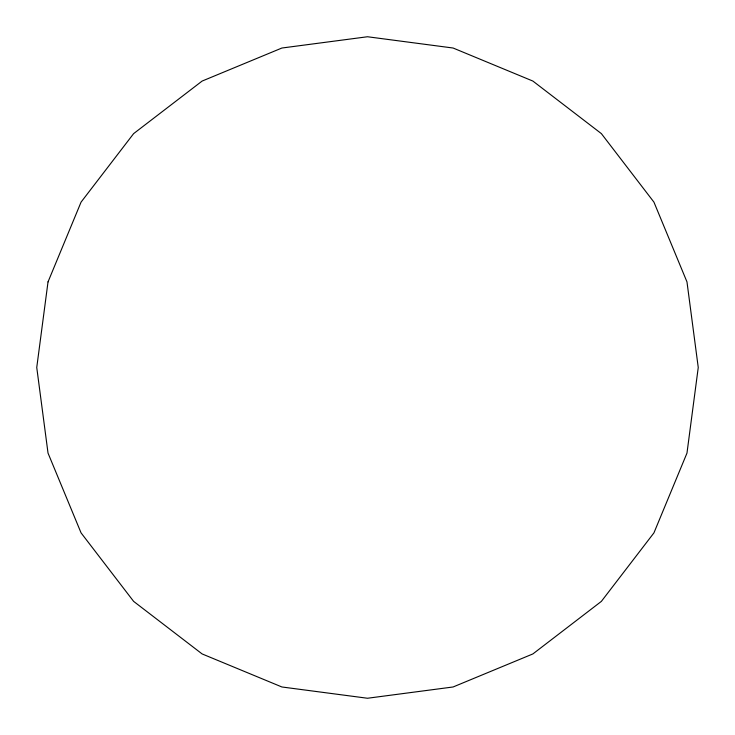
<?xml version="1.0" encoding="UTF-8"?>
<svg xmlns="http://www.w3.org/2000/svg" width="735" height="735" viewBox="0 0 735 735"><rect width="100%" height="100%" fill="white"/><g stroke="black" fill="none" stroke-linecap="round" stroke-linejoin="round"><path stroke-width="1.1" d="M48.023 281.9L36.75 367.5L48.023 453.1L81.061 532.875L133.623 601.377L202.125 653.939L281.9 686.977L367.5 698.25L453.1 686.977L532.875 653.939L601.377 601.377L653.939 532.875L686.977 453.1L698.25 367.5L686.977 281.9L653.939 202.125L601.377 133.623L532.875 81.061L453.1 48.023L367.5 36.75L281.9 48.023L202.125 81.061L133.623 133.623L81.061 202.125L48.023 281.9"/></g></svg>
